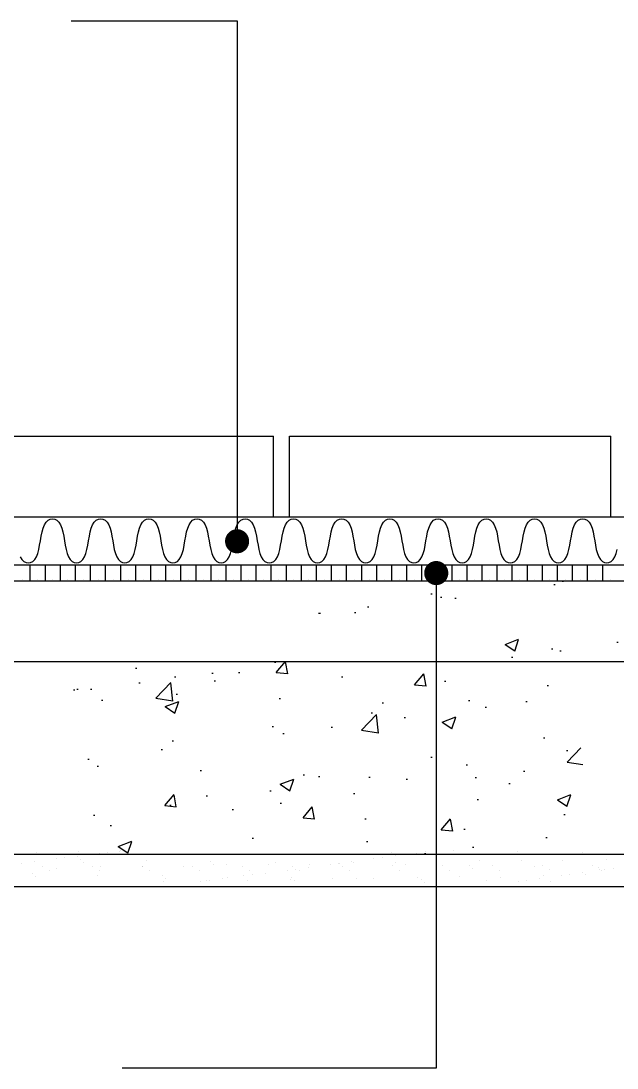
# Model space of a CAD drawing. Header units: inches. Extents: x 17147 to 26472, y -24737 to -16604.
# Drawn here: x 21700.4 to 21737.5, y -24211.4 to -24146.2 of the extents above; entities that cross this region are included whole.
import ezdxf

# ---------------------------------------------------------------- set-up
doc = ezdxf.new("R2010")
doc.units = ezdxf.units.IN
doc.header["$MEASUREMENT"] = 0
for name, color, linetype in [('DIML', 1, 'Continuous'), ('ELEVATION', 2, 'Continuous'), ('HATCH', 253, 'Continuous'), ('SECTION', 3, 'Continuous')]:
    doc.layers.add(name, color=color, linetype=linetype)

# ---------------------------------------------------------------- blocks, each defined once
blk = doc.blocks.new('*X33')
at = {"color": 0}
for p, q in [((221.053, 469.844), (221.053, 469.844)), ((223.67, 469.878), (223.67, 469.878)), ((224.972, 469.774), (224.972, 469.774)), ((225.492, 469.842), (225.492, 469.842)), ((226.229, 469.865), (226.229, 469.865)), ((226.305, 469.949), (226.305, 469.949)), ((243.134, 469.848), (243.134, 469.848)), ((244.736, 469.787), (244.736, 469.787)), ((245.257, 469.855), (245.257, 469.855)), ((247.01, 469.928), (247.01, 469.928)), ((251.011, 469.894), (251.011, 469.894)), ((251.196, 469.725), (251.196, 469.725)), ((255.072, 469.805), (255.072, 469.805)), ((220.109, 469.133), (220.109, 469.133)), ((220.922, 469.241), (220.922, 469.241)), ((222.28, 469.419), (222.28, 469.419)), ((222.801, 469.488), (222.801, 469.488)), ((223.614, 469.595), (223.614, 469.595)), ((223.82, 469.385), (223.82, 469.385)), ((224.004, 469.216), (224.004, 469.216)), ((227.64, 468.973), (227.64, 468.973)), ((227.669, 468.958), (227.669, 468.958)), ((227.88, 469.296), (227.88, 469.296)), ((230.198, 468.961), (230.198, 468.961)), ((230.783, 468.963), (230.783, 468.963)), ((231.882, 469.262), (231.882, 469.262)), ((232.066, 469.093), (232.066, 469.093)), ((232.899, 469.058), (232.899, 469.058)), ((233.897, 468.969), (233.897, 468.969)), ((235.517, 469.092), (235.517, 469.092)), ((235.942, 469.173), (235.942, 469.173)), ((237.011, 468.974), (237.011, 468.974)), ((238.075, 469.08), (238.075, 469.08)), ((239.353, 469.078), (239.353, 469.078)), ((239.873, 469.146), (239.873, 469.146)), ((239.943, 469.139), (239.943, 469.139)), ((240.125, 468.98), (240.125, 468.98)), ((240.128, 468.97), (240.128, 468.97)), ((240.686, 469.253), (240.686, 469.253)), ((240.776, 469.177), (240.776, 469.177)), ((242.045, 469.432), (242.045, 469.432)), ((242.565, 469.501), (242.565, 469.501)), ((243.24, 468.986), (243.24, 468.986)), ((243.378, 469.608), (243.378, 469.608)), ((243.393, 469.21), (243.393, 469.21)), ((244.004, 469.051), (244.004, 469.051)), ((245.951, 469.198), (245.951, 469.198)), ((246.354, 468.991), (246.354, 468.991)), ((248.005, 469.016), (248.005, 469.016)), ((248.652, 469.295), (248.652, 469.295)), ((249.468, 468.997), (249.468, 468.997)), ((251.27, 469.329), (251.27, 469.329)), ((252.582, 469.003), (252.582, 469.003)), ((253.828, 469.316), (253.828, 469.316)), ((255.696, 469.008), (255.696, 469.008)), ((256.529, 469.414), (256.529, 469.414)), ((220.814, 468.507), (220.814, 468.507)), ((220.998, 468.338), (220.998, 468.338)), ((221.441, 468.946), (221.441, 468.946)), ((221.862, 468.678), (221.862, 468.678)), ((222.322, 468.843), (222.322, 468.843)), ((224.555, 468.952), (224.555, 468.952)), ((224.874, 468.419), (224.874, 468.419)), ((224.976, 468.683), (224.976, 468.683)), ((225.023, 468.94), (225.023, 468.94)), ((228.09, 468.689), (228.09, 468.689)), ((228.875, 468.384), (228.875, 468.384)), ((231.205, 468.695), (231.205, 468.695)), ((233.969, 468.369), (233.969, 468.369)), ((234.319, 468.7), (234.319, 468.7)), ((234.49, 468.438), (234.49, 468.438)), ((235.303, 468.545), (235.303, 468.545)), ((236.661, 468.723), (236.661, 468.723)), ((237.181, 468.792), (237.181, 468.792)), ((237.433, 468.706), (237.433, 468.706)), ((237.994, 468.899), (237.994, 468.899)), ((240.547, 468.712), (240.547, 468.712)), ((243.661, 468.717), (243.661, 468.717)), ((246.775, 468.723), (246.775, 468.723)), ((247.363, 468.306), (247.363, 468.306)), ((248.19, 468.847), (248.19, 468.847)), ((249.889, 468.728), (249.889, 468.728)), ((252.066, 468.928), (252.066, 468.928)), ((252.622, 468.391), (252.622, 468.391)), ((253.004, 468.734), (253.004, 468.734)), ((253.734, 468.382), (253.734, 468.382)), ((254.254, 468.45), (254.254, 468.45)), ((255.067, 468.558), (255.067, 468.558)), ((255.24, 468.424), (255.24, 468.424)), ((256.067, 468.893), (256.067, 468.893)), ((256.118, 468.74), (256.118, 468.74)), ((256.252, 468.725), (256.252, 468.725)), ((256.425, 468.736), (256.425, 468.736)), ((256.946, 468.805), (256.946, 468.805)), ((228.992, 468.036), (228.992, 468.036)), ((229.06, 468.215), (229.06, 468.215)), ((231.277, 468.015), (231.277, 468.015)), ((231.61, 468.069), (231.61, 468.069)), ((231.798, 468.083), (231.798, 468.083)), ((232.611, 468.19), (232.611, 468.19)), ((232.936, 468.296), (232.936, 468.296)), ((234.168, 468.057), (234.168, 468.057)), ((236.869, 468.154), (236.869, 468.154)), ((236.937, 468.261), (236.937, 468.261)), ((237.122, 468.092), (237.122, 468.092)), ((239.487, 468.188), (239.487, 468.188)), ((240.998, 468.173), (240.998, 468.173)), ((242.045, 468.175), (242.045, 468.175)), ((244.746, 468.273), (244.746, 468.273)), ((244.999, 468.139), (244.999, 468.139)), ((245.184, 467.97), (245.184, 467.97)), ((249.06, 468.05), (249.06, 468.05)), ((249.921, 468.294), (249.921, 468.294)), ((251.042, 468.028), (251.042, 468.028)), ((251.562, 468.096), (251.562, 468.096)), ((252.375, 468.203), (252.375, 468.203)), ((253.061, 468.016), (253.061, 468.016))]:
    blk.add_line(p, q, dxfattribs=at)
blk = doc.blocks.new('*X34')
at = {"color": 0}
for p, q in [((459.375, 486.957), (459.375, 487.957)), ((460.312, 486.957), (460.312, 487.957)), ((461.25, 486.957), (461.25, 487.957)), ((462.187, 486.957), (462.187, 487.957)), ((463.125, 486.957), (463.125, 487.957)), ((464.062, 486.957), (464.062, 487.957)), ((465, 486.957), (465, 487.957)), ((465.937, 486.957), (465.937, 487.957)), ((466.875, 486.957), (466.875, 487.957)), ((467.812, 486.957), (467.812, 487.957)), ((468.75, 486.957), (468.75, 487.957)), ((469.687, 486.957), (469.687, 487.957)), ((470.625, 486.957), (470.625, 487.957)), ((471.562, 486.957), (471.562, 487.957)), ((472.5, 486.957), (472.5, 487.957)), ((473.437, 486.957), (473.437, 487.957)), ((474.375, 486.957), (474.375, 487.957)), ((475.312, 486.957), (475.312, 487.957)), ((476.25, 486.957), (476.25, 487.957)), ((477.187, 486.957), (477.187, 487.957)), ((478.125, 486.957), (478.125, 487.957)), ((479.062, 486.957), (479.062, 487.957)), ((480, 486.957), (480, 487.957)), ((480.937, 486.957), (480.937, 487.957)), ((481.875, 486.957), (481.875, 487.957)), ((482.812, 486.957), (482.812, 487.957)), ((483.75, 486.957), (483.75, 487.957)), ((484.687, 486.957), (484.687, 487.957)), ((485.625, 486.957), (485.625, 487.957)), ((486.562, 486.957), (486.562, 487.957)), ((487.5, 486.957), (487.5, 487.957)), ((488.437, 486.957), (488.437, 487.957)), ((489.375, 486.957), (489.375, 487.957)), ((490.312, 486.957), (490.312, 487.957)), ((491.25, 486.957), (491.25, 487.957)), ((492.187, 486.957), (492.187, 487.957)), ((493.125, 486.957), (493.125, 487.957)), ((494.062, 486.957), (494.062, 487.957)), ((495, 486.957), (495, 487.957)), ((458.906, 487.031), (458.906, 487.031)), ((459.844, 487.031), (459.844, 487.031)), ((460.781, 487.031), (460.781, 487.031)), ((461.719, 487.031), (461.719, 487.031)), ((462.656, 487.031), (462.656, 487.031)), ((463.594, 487.031), (463.594, 487.031)), ((464.531, 487.031), (464.531, 487.031)), ((465.469, 487.031), (465.469, 487.031)), ((466.406, 487.031), (466.406, 487.031)), ((467.344, 487.031), (467.344, 487.031)), ((468.281, 487.031), (468.281, 487.031)), ((469.219, 487.031), (469.219, 487.031)), ((470.156, 487.031), (470.156, 487.031)), ((471.094, 487.031), (471.094, 487.031)), ((472.031, 487.031), (472.031, 487.031)), ((472.969, 487.031), (472.969, 487.031)), ((473.906, 487.031), (473.906, 487.031)), ((474.844, 487.031), (474.844, 487.031)), ((475.781, 487.031), (475.781, 487.031)), ((476.719, 487.031), (476.719, 487.031)), ((477.656, 487.031), (477.656, 487.031)), ((478.594, 487.031), (478.594, 487.031)), ((479.531, 487.031), (479.531, 487.031)), ((480.469, 487.031), (480.469, 487.031)), ((481.406, 487.031), (481.406, 487.031)), ((482.344, 487.031), (482.344, 487.031)), ((483.281, 487.031), (483.281, 487.031)), ((484.219, 487.031), (484.219, 487.031)), ((485.156, 487.031), (485.156, 487.031)), ((486.094, 487.031), (486.094, 487.031)), ((487.031, 487.031), (487.031, 487.031)), ((487.969, 487.031), (487.969, 487.031)), ((488.906, 487.031), (488.906, 487.031)), ((489.844, 487.031), (489.844, 487.031)), ((490.781, 487.031), (490.781, 487.031)), ((491.719, 487.031), (491.719, 487.031)), ((492.656, 487.031), (492.656, 487.031)), ((493.594, 487.031), (493.594, 487.031)), ((494.531, 487.031), (494.531, 487.031)), ((495.469, 487.031), (495.469, 487.031))]:
    blk.add_line(p, q, dxfattribs=at)

msp = doc.modelspace()

# ---------------------------------------------------------------- hatches: boundary and pattern name
at = {"layer": 'HATCH'}
h = msp.add_hatch(dxfattribs=at)
h.set_pattern_fill('AR-CONC', color=2, scale=1.2, style=0)
h.set_pattern_definition([(50, (3033.6134, -24851.372), (8.6071222, -0.7530256), [0.9, -9.9]), (355, (3033.613, -24851.372), (-1.665016, 9.0263056), [0.72, -7.92]), (100.4514, (3034.331, -24851.435), (6.9421126, 8.2732745), [0.7648823, -8.4137053]), (46.1842, (3033.613, -24848.972), (12.8068926, -1.986228), [1.35, -14.85]), (96.6356, (3034.681, -24849.137), (11.2159525, 11.6894145), [1.147323, -12.620556]), (351.1842, (3033.613, -24848.972), (11.215943, 11.689423), [1.08, -11.88]), (21, (3034.8134, -24849.572), (7.1628846, -4.8314267), [0.9, -9.9]), (326, (3034.813, -24849.572), (2.919784, 8.7018005), [0.72, -7.92]), (71.4514, (3035.41, -24849.9745), (10.0826715, 3.870366), [0.7648823, -8.4137053]), (37.5, (3033.6134, -24851.372), (0.14591826, 3.99472625), [0, -7.824, 0, -8.04, 0, -7.95]), (7.5, (3033.6134, -24851.372), (3.15683445, 4.7329405), [0, -4.584, 0, -7.644, 0, -3.03]), (327.5, (3030.9374, -24851.372), (6.40586923, -0.27065846), [0, -3, 0, -9.36, 0, -12.42]), (317.5, (3029.7374, -24851.372), (6.998234, 1.2012598), [0, -3.9, 0, -6.216, 0, -8.82])])
h.paths.add_polyline_path([(21736.71321, -24181.07315), (21736.71321, -24186.07315), (21750.72143, -24186.07315), (21750.6526, -24185.52301), (21749.03744, -24184.39327), (21748.39138, -24183.26355), (21750.45454, -24181.07315)])
h.paths.add_polyline_path([(21721.1565, -24181.07315), (21718.50911, -24182.94045), (21718.99366, -24183.7474), (21721.09337, -24184.39296), (21722.06247, -24184.39296), (21721.82226, -24186.07315), (21736.71321, -24186.07315), (21736.71321, -24181.07315)])
h = msp.add_hatch(dxfattribs=at)
h.set_pattern_fill('AR-CONC', color=2, scale=1.2, style=0)
h.set_pattern_definition([(50, (3022.538, -24851.372), (8.6071222, -0.7530256), [0.9, -9.9]), (355, (3022.538, -24851.372), (-1.665016, 9.0263056), [0.72, -7.92]), (100.4514, (3023.255, -24851.435), (6.9421126, 8.2732745), [0.7648823, -8.4137053]), (46.1842, (3022.538, -24848.972), (12.8068926, -1.986228), [1.35, -14.85]), (96.6356, (3023.605, -24849.137), (11.2159525, 11.6894145), [1.147323, -12.620556]), (351.1842, (3022.538, -24848.972), (11.215943, 11.689423), [1.08, -11.88]), (21, (3023.738, -24849.572), (7.1628846, -4.8314267), [0.9, -9.9]), (326, (3023.738, -24849.572), (2.919784, 8.7018005), [0.72, -7.92]), (71.4514, (3024.335, -24849.9745), (10.0826715, 3.870366), [0.7648823, -8.4137053]), (37.5, (3022.538, -24851.372), (0.14591826, 3.99472625), [0, -7.824, 0, -8.04, 0, -7.95]), (7.5, (3022.538, -24851.372), (3.15683445, 4.7329405), [0, -4.584, 0, -7.644, 0, -3.03]), (327.5, (3019.862, -24851.372), (6.40586923, -0.27065846), [0, -3, 0, -9.36, 0, -12.42]), (317.5, (3018.662, -24851.372), (6.998234, 1.2012598), [0, -3.9, 0, -6.216, 0, -8.82])])
h.paths.add_polyline_path([(21725.63764, -24198.07315), (21725.63764, -24186.07315), (21703.94675, -24186.07315), (21701.30202, -24187.93858), (21701.78656, -24188.74553), (21703.88627, -24189.39109), (21704.85537, -24189.39109), (21704.53234, -24191.65055), (21701.78656, -24192.4575), (21705.98598, -24194.55557), (21703.0787, -24196.81503), (21701.78656, -24197.78337), (21701.81741, -24198.07315)])
h.paths.add_polyline_path([(21733.82595, -24198.07315), (21733.60526, -24197.4606), (21733.9283, -24196.16947), (21735.54346, -24194.39418), (21735.38193, -24192.13472), (21735.22042, -24190.8436), (21733.60526, -24189.71387), (21732.9592, -24188.58414), (21735.32433, -24186.07315), (21725.63764, -24186.07315), (21725.63764, -24198.07315)])

# ---------------------------------------------------------------- linework, layer by layer
at = {"layer": 'DIML'}
for p, q in [((21703.56595, -24146.23744), (21713.89355, -24146.23744)), ((21713.89355, -24146.23744), (21713.89355, -24178.60408)), ((21726.28914, -24181.00161), (21726.28914, -24211.3703)), ((21726.28914, -24211.3703), (21706.74791, -24211.3703))]:
    msp.add_line(p, q, dxfattribs=at)
at = {"layer": 'DIML', "const_width": 0.75}
for points in [[(21713.51855, -24178.60408, 1), (21714.26855, -24178.60408, 1)], [(21725.91414, -24180.58044, 1), (21726.66414, -24180.58044, 1)]]:
    msp.add_lwpolyline(points, format="xyb", close=True, dxfattribs=at)
at = {"layer": 'ELEVATION'}
for p, q in [((21696.15015, -24172.07315), (21716.15015, -24172.07315)), ((21716.15015, -24177.07315), (21716.15015, -24172.07315)), ((21717.15015, -24172.07315), (21737.15015, -24172.07315)), ((21717.15015, -24177.07315), (21717.15015, -24172.07315)), ((21737.15015, -24177.07315), (21737.15015, -24172.07315)), ((21647.65015, -24177.07315), (21785.65015, -24177.07315)), ((21647.49586, -24180.07315), (21785.80443, -24180.07315)), ((21647.42438, -24181.07315), (21785.87591, -24181.07315)), ((21647.65015, -24200.07315), (21786.13269, -24200.07315))]:
    msp.add_line(p, q, dxfattribs=at)
msp.add_lwpolyline([(21700.40015, -24179.57315), (21700.50464, -24179.73721), (21700.62671, -24179.8544), (21700.7605, -24179.92471), (21700.90015, -24179.94815), (21701.03979, -24179.92471), (21701.17358, -24179.8544), (21701.29565, -24179.73721), (21701.40015, -24179.57315), (21701.48315, -24179.36417), (21701.54858, -24179.12003), (21701.60229, -24178.85245), (21701.65015, -24178.57315), (21701.698, -24178.29385), (21701.75171, -24178.02628), (21701.81714, -24177.78214), (21701.90015, -24177.57315), (21702.00464, -24177.40909), (21702.12671, -24177.2919), (21702.2605, -24177.22159), (21702.40015, -24177.19815), (21702.53979, -24177.22159), (21702.67358, -24177.2919), (21702.79565, -24177.40909), (21702.90015, -24177.57315), (21702.98315, -24177.78214), (21703.04858, -24178.02628), (21703.10229, -24178.29385), (21703.15015, -24178.57315), (21703.198, -24178.85245), (21703.25171, -24179.12003), (21703.31714, -24179.36417), (21703.40015, -24179.57315), (21703.50464, -24179.73721), (21703.62671, -24179.8544), (21703.7605, -24179.92471), (21703.90015, -24179.94815), (21704.03979, -24179.92471), (21704.17358, -24179.8544), (21704.29565, -24179.73721), (21704.40015, -24179.57315), (21704.48315, -24179.36417), (21704.54858, -24179.12003), (21704.60229, -24178.85245), (21704.65015, -24178.57315), (21704.698, -24178.29385), (21704.75171, -24178.02628), (21704.81714, -24177.78214), (21704.90015, -24177.57315), (21705.00464, -24177.40909), (21705.12671, -24177.2919), (21705.2605, -24177.22159), (21705.40015, -24177.19815), (21705.53979, -24177.22159), (21705.67358, -24177.2919), (21705.79565, -24177.40909), (21705.90015, -24177.57315), (21705.98315, -24177.78214), (21706.04858, -24178.02628), (21706.10229, -24178.29385), (21706.15015, -24178.57315), (21706.198, -24178.85245), (21706.25171, -24179.12003), (21706.31714, -24179.36417), (21706.40015, -24179.57315), (21706.50464, -24179.73721), (21706.62671, -24179.8544), (21706.7605, -24179.92471), (21706.90015, -24179.94815), (21707.03979, -24179.92471), (21707.17358, -24179.8544), (21707.29565, -24179.73721), (21707.40015, -24179.57315), (21707.48315, -24179.36417), (21707.54858, -24179.12003), (21707.60229, -24178.85245), (21707.65015, -24178.57315), (21707.698, -24178.29385), (21707.75171, -24178.02628), (21707.81714, -24177.78214), (21707.90015, -24177.57315), (21708.00464, -24177.40909), (21708.12671, -24177.2919), (21708.2605, -24177.22159), (21708.40015, -24177.19815), (21708.53979, -24177.22159), (21708.67358, -24177.2919), (21708.79565, -24177.40909), (21708.90015, -24177.57315), (21708.98315, -24177.78214), (21709.04858, -24178.02628), (21709.10229, -24178.29385), (21709.15015, -24178.57315), (21709.198, -24178.85245), (21709.25171, -24179.12003), (21709.31714, -24179.36417), (21709.40015, -24179.57315), (21709.50464, -24179.73721), (21709.62671, -24179.8544), (21709.7605, -24179.92471), (21709.90015, -24179.94815), (21710.03979, -24179.92471), (21710.17358, -24179.8544), (21710.29565, -24179.73721), (21710.40015, -24179.57315), (21710.48315, -24179.36417), (21710.54858, -24179.12003), (21710.60229, -24178.85245), (21710.65015, -24178.57315), (21710.698, -24178.29385), (21710.75171, -24178.02628), (21710.81714, -24177.78214), (21710.90015, -24177.57315), (21711.00464, -24177.40909), (21711.12671, -24177.2919), (21711.2605, -24177.22159), (21711.40015, -24177.19815), (21711.53979, -24177.22159), (21711.67358, -24177.2919), (21711.79565, -24177.40909), (21711.90015, -24177.57315), (21711.98315, -24177.78214), (21712.04858, -24178.02628), (21712.10229, -24178.29385), (21712.15015, -24178.57315), (21712.198, -24178.85245), (21712.25171, -24179.12003), (21712.31714, -24179.36417), (21712.40015, -24179.57315), (21712.50464, -24179.73721), (21712.62671, -24179.8544), (21712.7605, -24179.92471), (21712.90015, -24179.94815), (21713.03979, -24179.92471), (21713.17358, -24179.8544), (21713.29565, -24179.73721), (21713.40015, -24179.57315), (21713.48315, -24179.36417), (21713.54858, -24179.12003), (21713.60229, -24178.85245), (21713.65015, -24178.57315), (21713.698, -24178.29385), (21713.75171, -24178.02628), (21713.81714, -24177.78214), (21713.90015, -24177.57315), (21714.00464, -24177.40909), (21714.12671, -24177.2919), (21714.2605, -24177.22159), (21714.40015, -24177.19815), (21714.53979, -24177.22159), (21714.67358, -24177.2919), (21714.79565, -24177.40909), (21714.90015, -24177.57315), (21714.98315, -24177.78214), (21715.04858, -24178.02628), (21715.10229, -24178.29385), (21715.15015, -24178.57315), (21715.198, -24178.85245), (21715.25171, -24179.12003), (21715.31714, -24179.36417), (21715.40015, -24179.57315), (21715.50464, -24179.73721), (21715.62671, -24179.8544), (21715.7605, -24179.92471), (21715.90015, -24179.94815), (21716.03979, -24179.92471), (21716.17358, -24179.8544), (21716.29565, -24179.73721), (21716.40015, -24179.57315), (21716.48315, -24179.36417), (21716.54858, -24179.12003), (21716.60229, -24178.85245), (21716.65015, -24178.57315), (21716.698, -24178.29385), (21716.75171, -24178.02628), (21716.81714, -24177.78214), (21716.90015, -24177.57315), (21717.00464, -24177.40909), (21717.12671, -24177.2919), (21717.2605, -24177.22159), (21717.40015, -24177.19815), (21717.53979, -24177.22159), (21717.67358, -24177.2919), (21717.79565, -24177.40909), (21717.90015, -24177.57315), (21717.98315, -24177.78214), (21718.04858, -24178.02628), (21718.10229, -24178.29385), (21718.15015, -24178.57315), (21718.198, -24178.85245), (21718.25171, -24179.12003), (21718.31714, -24179.36417), (21718.40015, -24179.57315), (21718.50464, -24179.73721), (21718.62671, -24179.8544), (21718.7605, -24179.92471), (21718.90015, -24179.94815), (21719.03979, -24179.92471), (21719.17358, -24179.8544), (21719.29565, -24179.73721), (21719.40015, -24179.57315), (21719.48315, -24179.36417), (21719.54858, -24179.12003), (21719.60229, -24178.85245), (21719.65015, -24178.57315), (21719.698, -24178.29385), (21719.75171, -24178.02628), (21719.81714, -24177.78214), (21719.90015, -24177.57315), (21720.00464, -24177.40909), (21720.12671, -24177.2919), (21720.2605, -24177.22159), (21720.40015, -24177.19815), (21720.53979, -24177.22159), (21720.67358, -24177.2919), (21720.79565, -24177.40909), (21720.90015, -24177.57315), (21720.98315, -24177.78214), (21721.04858, -24178.02628), (21721.10229, -24178.29385), (21721.15015, -24178.57315), (21721.198, -24178.85245), (21721.25171, -24179.12003), (21721.31714, -24179.36417), (21721.40015, -24179.57315), (21721.50464, -24179.73721), (21721.62671, -24179.8544), (21721.7605, -24179.92471), (21721.90015, -24179.94815), (21722.03979, -24179.92471), (21722.17358, -24179.8544), (21722.29565, -24179.73721), (21722.40015, -24179.57315), (21722.48315, -24179.36417), (21722.54858, -24179.12003), (21722.60229, -24178.85245), (21722.65015, -24178.57315), (21722.698, -24178.29385), (21722.75171, -24178.02628), (21722.81714, -24177.78214), (21722.90015, -24177.57315), (21723.00464, -24177.40909), (21723.12671, -24177.2919), (21723.2605, -24177.22159), (21723.40015, -24177.19815), (21723.53979, -24177.22159), (21723.67358, -24177.2919), (21723.79565, -24177.40909), (21723.90015, -24177.57315), (21723.98315, -24177.78214), (21724.04858, -24178.02628), (21724.10229, -24178.29385), (21724.15015, -24178.57315), (21724.198, -24178.85245), (21724.25171, -24179.12003), (21724.31714, -24179.36417), (21724.40015, -24179.57315), (21724.50464, -24179.73721), (21724.62671, -24179.8544), (21724.7605, -24179.92471), (21724.90015, -24179.94815), (21725.03979, -24179.92471), (21725.17358, -24179.8544), (21725.29565, -24179.73721), (21725.40015, -24179.57315), (21725.48315, -24179.36417), (21725.54858, -24179.12003), (21725.60229, -24178.85245), (21725.65015, -24178.57315), (21725.698, -24178.29385), (21725.75171, -24178.02628), (21725.81714, -24177.78214), (21725.90015, -24177.57315), (21726.00464, -24177.40909), (21726.12671, -24177.2919), (21726.2605, -24177.22159), (21726.40015, -24177.19815), (21726.53979, -24177.22159), (21726.67358, -24177.2919), (21726.79565, -24177.40909), (21726.90015, -24177.57315), (21726.98315, -24177.78214), (21727.04858, -24178.02628), (21727.10229, -24178.29385), (21727.15015, -24178.57315), (21727.198, -24178.85245), (21727.25171, -24179.12003), (21727.31714, -24179.36417), (21727.40015, -24179.57315), (21727.50464, -24179.73721), (21727.62671, -24179.8544), (21727.7605, -24179.92471), (21727.90015, -24179.94815), (21728.03979, -24179.92471), (21728.17358, -24179.8544), (21728.29565, -24179.73721), (21728.40015, -24179.57315), (21728.48315, -24179.36417), (21728.54858, -24179.12003), (21728.60229, -24178.85245), (21728.65015, -24178.57315), (21728.698, -24178.29385), (21728.75171, -24178.02628), (21728.81714, -24177.78214), (21728.90015, -24177.57315), (21729.00464, -24177.40909), (21729.12671, -24177.2919), (21729.2605, -24177.22159), (21729.40015, -24177.19815), (21729.53979, -24177.22159), (21729.67358, -24177.2919), (21729.79565, -24177.40909), (21729.90015, -24177.57315), (21729.98315, -24177.78214), (21730.04858, -24178.02628), (21730.10229, -24178.29385), (21730.15015, -24178.57315), (21730.198, -24178.85245), (21730.25171, -24179.12003), (21730.31714, -24179.36417), (21730.40015, -24179.57315), (21730.50464, -24179.73721), (21730.62671, -24179.8544), (21730.7605, -24179.92471), (21730.90015, -24179.94815), (21731.03979, -24179.92471), (21731.17358, -24179.8544), (21731.29565, -24179.73721), (21731.40015, -24179.57315), (21731.48315, -24179.36417), (21731.54858, -24179.12003), (21731.60229, -24178.85245), (21731.65015, -24178.57315), (21731.698, -24178.29385), (21731.75171, -24178.02628), (21731.81714, -24177.78214), (21731.90015, -24177.57315), (21732.00464, -24177.40909), (21732.12671, -24177.2919), (21732.2605, -24177.22159), (21732.40015, -24177.19815), (21732.53979, -24177.22159), (21732.67358, -24177.2919), (21732.79565, -24177.40909), (21732.90015, -24177.57315), (21732.98315, -24177.78214), (21733.04858, -24178.02628), (21733.10229, -24178.29385), (21733.15015, -24178.57315), (21733.198, -24178.85245), (21733.25171, -24179.12003), (21733.31714, -24179.36417), (21733.40015, -24179.57315), (21733.50464, -24179.73721), (21733.62671, -24179.8544), (21733.7605, -24179.92471), (21733.90015, -24179.94815), (21734.03979, -24179.92471), (21734.17358, -24179.8544), (21734.29565, -24179.73721), (21734.40015, -24179.57315), (21734.48315, -24179.36417), (21734.54858, -24179.12003), (21734.60229, -24178.85245), (21734.65015, -24178.57315), (21734.698, -24178.29385), (21734.75171, -24178.02628), (21734.81714, -24177.78214), (21734.90015, -24177.57315), (21735.00464, -24177.40909), (21735.12671, -24177.2919), (21735.2605, -24177.22159), (21735.40015, -24177.19815), (21735.53979, -24177.22159), (21735.67358, -24177.2919), (21735.79565, -24177.40909), (21735.90015, -24177.57315), (21735.98315, -24177.78214), (21736.04858, -24178.02628), (21736.10229, -24178.29385), (21736.15015, -24178.57315), (21736.198, -24178.85245), (21736.25171, -24179.12003), (21736.31714, -24179.36417), (21736.40015, -24179.57315), (21736.50464, -24179.73721), (21736.62671, -24179.8544), (21736.7605, -24179.92471), (21736.90015, -24179.94815), (21737.03979, -24179.92471), (21737.17358, -24179.8544), (21737.29565, -24179.73721), (21737.40015, -24179.57315), (21737.48315, -24179.36417), (21737.54858, -24179.12003)], dxfattribs=at)
at = {"layer": 'SECTION', "color": 6}
for p, q in [((21647.32161, -24186.07315), (21785.97868, -24186.07315)), ((21646.93212, -24198.07315), (21786.36817, -24198.07315))]:
    msp.add_line(p, q, dxfattribs=at)

# ---------------------------------------------------------------- block references
at = {"layer": 'ELEVATION'}
for name, p in [('*X34', (21241.64848, -24668.02979)), ('*X33', (21480.3476, -24667.7831))]:
    msp.add_blockref(name, p, dxfattribs=at)

doc.saveas('drawing.dxf')
